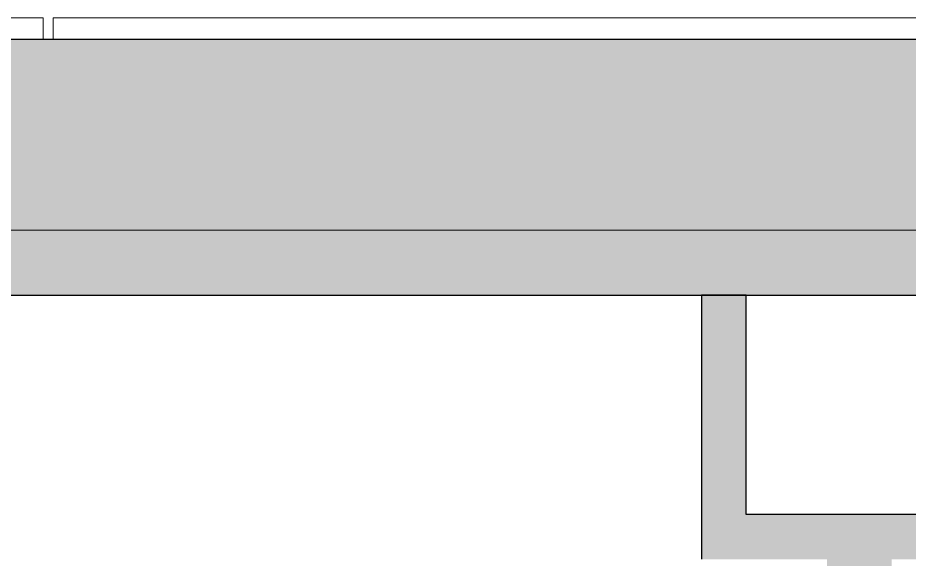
# Model space of a CAD drawing. Header units: millimetres. Extents: x 155927 to 295199, y -4084 to 97293.
# Drawn here: x 188503 to 189903, y 33831 to 34682 of the extents above; entities that cross this region are included whole.
import ezdxf

# ---------------------------------------------------------------- set-up
doc = ezdxf.new("R2010")
doc.units = ezdxf.units.MM
doc.header["$MEASUREMENT"] = 0
for name, color, linetype, lineweight in [('A-GLAZ-CURT', 7, 'CONTINUOUS', 9), ('A-WALL', 7, 'CONTINUOUS', 9), ('A-WALL-PATT', 7, 'CONTINUOUS', 9), ('I-WALL', 7, 'CONTINUOUS', 9)]:
    doc.layers.add(name, color=color, linetype=linetype, lineweight=lineweight)

msp = doc.modelspace()

# ---------------------------------------------------------------- hatches: boundary and pattern name
at = {"layer": 'A-WALL-PATT'}
h = msp.add_hatch(color=256, dxfattribs=at)
h.paths.add_polyline_path([(231130.8, 34347.6), (231130.8, 34647.6), (229692.8, 34647.6), (229692.8, 34347.6), (230840.8, 34347.6)], flags=0)
h.paths.add_polyline_path([(220908.8, 34347.6), (220908.8, 34647.6), (202317.8, 34647.6), (202317.8, 34347.6), (220172.3, 34347.6)], flags=0)
h.paths.add_polyline_path([(200283.7, 34347.6), (200283.7, 34647.6), (197292.8, 34647.6), (197292.8, 34347.6), (199760.7, 34347.6)], flags=0)
h.paths.add_polyline_path([(194558.8, 34347.6), (194558.8, 34647.6), (192442.8, 34647.6), (192442.8, 34437.6), (192417.8, 34437.6), (192417.8, 34347.6), (193757.3, 34347.6)], flags=0)
h.paths.add_polyline_path([(190808.8, 34347.6), (190808.8, 34437.6), (190783.8, 34437.6), (190783.8, 34647.6), (187318, 34647.6), (187318, 34347.6), (190783.8, 34347.6)], flags=0)
h.paths.add_polyline_path([(185283.8, 34347.6), (185283.8, 34647.6), (166692.8, 34647.6), (166692.8, 34347.6), (184151.8, 34347.6)], flags=0)
h.paths.add_polyline_path([(157908.8, 34347.6), (157908.8, 34647.6), (156760.8, 34647.6), (156760.8, 34347.6), (157736.8, 34347.6)], flags=0)
h = msp.add_hatch(color=256, dxfattribs=at)
h.paths.add_polyline_path([(189647, 34245.6), (189647, 34347.6), (187318, 34347.6), (187318, 34245.6), (188954.6, 34245.6)], flags=0)
h.paths.add_polyline_path([(185283.8, 34245.6), (185283.8, 34347.6), (183310.8, 34347.6), (183310.8, 34245.6), (184151.8, 34245.6)], flags=0)
h = msp.add_hatch(color=256, dxfattribs=at)
h.paths.add_polyline_path([(197592, 34245.6), (197592, 34347.6), (197292.8, 34347.6), (197292.8, 34245.6)], flags=0)
h.paths.add_polyline_path([(194558.8, 34245.6), (194558.8, 34347.6), (192417.8, 34347.6), (192417.8, 34245.6), (193757.3, 34245.6)], flags=0)
h.paths.add_polyline_path([(190808.8, 34245.6), (190808.8, 34347.6), (189647, 34347.6), (189647, 34245.6), (190024.4, 34245.6)], flags=0)
for points in [[(189647, 33830.6), (189647, 34245.6), (189577, 34245.6), (189577, 33830.6)], [(189875.8, 33830.6), (189954.4, 33830.6), (189954.4, 33900.6), (189647, 33900.6), (189647, 33830.6), (189773.8, 33830.6)]]:
    msp.add_hatch(color=256, dxfattribs=at).paths.add_polyline_path(points, flags=0)
h = msp.add_hatch(color=256, dxfattribs=at)
h.paths.add_polyline_path([(189875.8, 28407.6), (189875.8, 28809.6), (189773.8, 28809.6), (189773.8, 28407.6)], flags=0)
h.paths.add_polyline_path([(189773.8, 29819.6), (189875.8, 29819.6), (189875.8, 33830.6), (189773.8, 33830.6), (189773.8, 30545.8)], flags=0)

# ---------------------------------------------------------------- linework, layer by layer
at = {"layer": 'A-GLAZ-CURT', "lineweight": 20}
for p, q in [((188542.8, 34681.6), (187433.8, 34681.6)), ((188542.8, 34647.6), (188542.8, 34681.6)), ((190542.8, 34681.6), (188558.8, 34681.6)), ((188558.8, 34681.6), (188558.8, 34647.6)), ((187433.8, 34647.6), (188542.8, 34647.6)), ((188558.8, 34647.6), (190542.8, 34647.6))]:
    msp.add_line(p, q, dxfattribs=at)
at = {"layer": 'A-WALL', "lineweight": 30}
msp.add_line((190558.8, 34647.6), (187318, 34647.6), dxfattribs=at)
at = {"layer": 'A-WALL'}
for p, q in [((187318, 34347.6), (189647, 34347.6)), ((189647, 34347.6), (190808.8, 34347.6))]:
    msp.add_line(p, q, dxfattribs=at)
at = {"layer": 'I-WALL'}
for p, q in [((189647, 34347.6), (187318, 34347.6)), ((190808.8, 34347.6), (189647, 34347.6))]:
    msp.add_line(p, q, dxfattribs=at)
at = {"layer": 'I-WALL', "lineweight": 30}
for p, q in [((187318, 34245.6), (189647, 34245.6)), ((189577, 34245.6), (189577, 33830.6)), ((189647, 34245.6), (189577, 34245.6)), ((189647, 33900.6), (189647, 34245.6)), ((189647, 34245.6), (189954.4, 34245.6)), ((189954.4, 33900.6), (189647, 33900.6))]:
    msp.add_line(p, q, dxfattribs=at)

doc.saveas('drawing.dxf')
